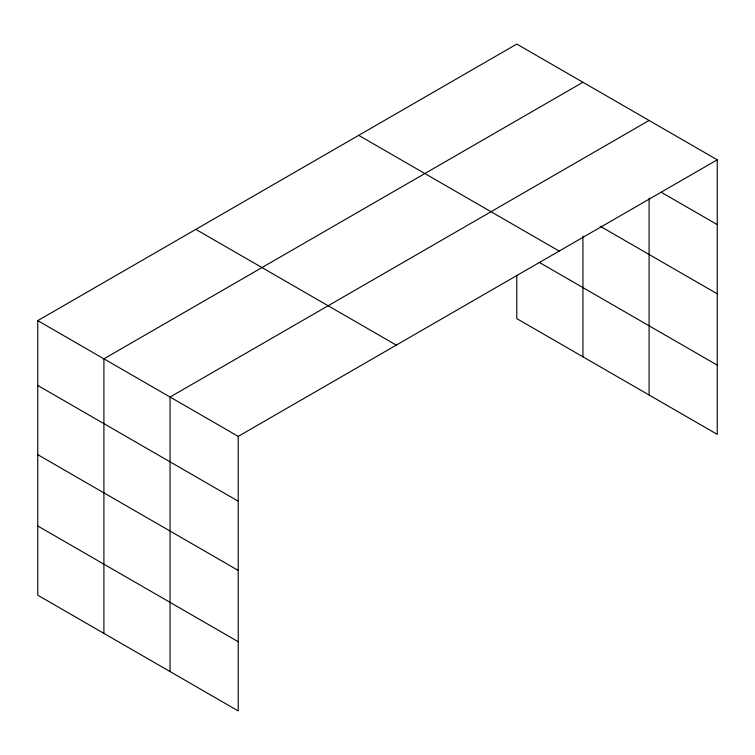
<?xml version="1.0" encoding="UTF-8"?>
<svg xmlns="http://www.w3.org/2000/svg" width="755" height="755" viewBox="0 0 755 755"><rect width="100%" height="100%" fill="white"/><g stroke="black" fill="none" stroke-linecap="round" stroke-linejoin="round"><path stroke-width="1.13" d="M717.25 159.815L516.788 44.073L37.75 320.639L37.75 595.185L238.212 710.927L238.212 436.381L717.25 159.815L717.25 434.361L516.788 318.619L516.788 275.216M582.935 82.267L103.907 358.833L103.907 633.379M649.092 120.46L170.054 397.026L170.054 671.572M661.295 192.308L717.25 224.612M600.244 226.273L717.25 293.827M358.7 135.343L559.172 251.075M539.174 262.334L717.25 365.146M195.828 229.378L396.3 345.111M37.75 320.639L238.212 436.381M37.75 385.446L238.212 501.188M37.75 454.661L238.212 570.402M37.75 525.971L238.212 641.712M649.092 198.169L649.092 395.007M582.935 236.164L582.935 356.813"/></g></svg>
